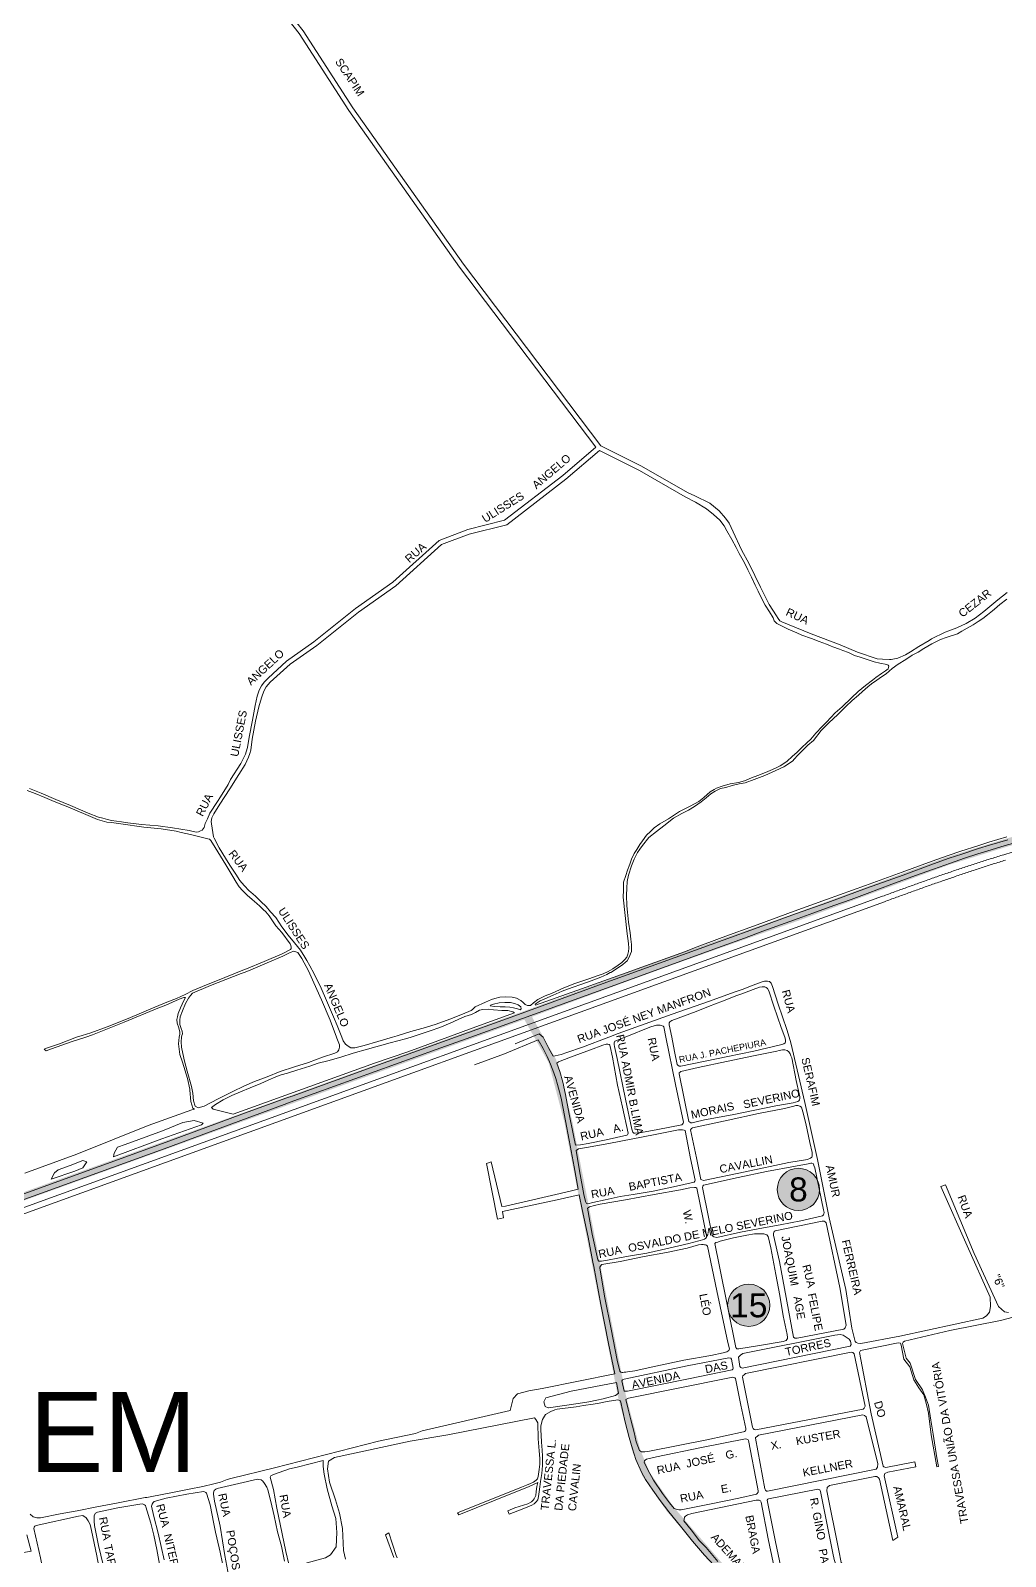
# Model space of a CAD drawing. Header units: millimetres. Extents: x 617885 to 663705, y 7172943 to 7234736.
# Drawn here: x 645355 to 646573, y 7185151 to 7187057 of the extents above; entities that cross this region are included whole.
import ezdxf
from ezdxf.enums import TextEntityAlignment as Align

# ---------------------------------------------------------------- set-up
doc = ezdxf.new("R2010")
doc.units = ezdxf.units.MM
for name, color, linetype in [('BAIRROS', 12, 'Continuous'), ('CMEI', 51, 'Continuous'), ('Escolas Municipais', 21, 'Continuous')]:
    doc.layers.add(name, color=color, linetype=linetype)
doc.layers.add('TOP_VIAS 10.000', color=7, linetype='Continuous', lineweight=9)
doc.layers.add('VIAS', color=7, linetype='Continuous', lineweight=5)
doc.styles.add('LDUP', font='LDUP.SHX')
doc.styles.get("Standard").update_dxf_attribs({"font": 'arial.ttf'})

msp = doc.modelspace()

# ---------------------------------------------------------------- hatches: boundary and pattern name
at = {"layer": 'CMEI', "true_color": 0xffff99}
h = msp.add_hatch(color=51, dxfattribs=at)
edge = h.paths.add_edge_path()
edge.add_arc((646314.3, 7185609.7), 26.4, 0, 360)
at = {"layer": 'Escolas Municipais'}
h = msp.add_hatch(color=21, dxfattribs=at)
edge = h.paths.add_edge_path()
edge.add_arc((646252.3, 7185465), 26.4, 0, 360)

# ---------------------------------------------------------------- linework, layer by layer
at = {"layer": 'BAIRROS', "lineweight": 40, "ltscale": 0.3, "const_width": 10}
for points in [[(646615.4, 7186054.5), (646573.1, 7186042.5), (646501, 7186020), (646439.8, 7185997.3), (646313, 7185950.3), (646248.7, 7185927.8), (646165.3, 7185898.5), (646089, 7185870.7), (645974.1, 7185828), (645350.7, 7185602.5), (645276.1, 7185575.5), (645276.1, 7185575.5), (644874.2, 7185429.8), (644762.8, 7185389.2), (644680.3, 7185354.4), (644615.8, 7185320), (644548.9, 7185277.8), (644490.4, 7185235.3), (644295.8, 7185090.3)], [(646227, 7185126), (646154.7, 7185209.7), (646124, 7185254), (646112, 7185283), (646094, 7185351), (646034.1, 7185656.6), (646027, 7185694), (646007, 7185770), (645974.2, 7185828.1), (645974.2, 7185828.1), (646089, 7185870.7), (646165.3, 7185898.5), (646248.7, 7185927.8), (646313, 7185950.3), (646439.8, 7185997.3), (646501, 7186020), (646573.1, 7186042.5), (646615.4, 7186054.5)], [(644295.8, 7185090.3), (644490.4, 7185235.3), (644548.9, 7185277.8), (644615.8, 7185320), (644680.3, 7185354.4), (644762.8, 7185389.2), (644874.2, 7185429.8), (645276.2, 7185575.5), (645350.7, 7185602.5), (645974.2, 7185828.1), (646007, 7185770), (646027, 7185694), (646034.1, 7185656.6), (646094, 7185351), (646112, 7185283), (646124, 7185254), (646154.7, 7185209.7), (646227, 7185126)]]:
    msp.add_lwpolyline(points, dxfattribs=at)
at = {"layer": 'CMEI', "color": 7, "lineweight": 5}
msp.add_circle((646314.3, 7185609.7), 26.4, dxfattribs=at)
at = {"layer": 'Escolas Municipais', "color": 7, "lineweight": 5}
msp.add_circle((646252.3, 7185465), 26.4, dxfattribs=at)
at = {"layer": 'VIAS', "color": 253}
for p, q in [((644829.6, 7185399.6), (646419.4, 7185976)), ((644832, 7185392.9), (646421.8, 7185969.2))]:
    msp.add_line(p, q, dxfattribs=at)
for points in [[(646175.7, 7186480.3), (646118.5, 7186513.3), (646067.4, 7186538.7), (645896, 7186765.5), (645757.7, 7186960.9), (645695.7, 7187057.2), (645624.5, 7187147.6), (645589.4, 7187163), (645507.5, 7187186.7), (645479, 7187184.5), (645453.4, 7187180.2), (645419.8, 7187180.2), (645399.1, 7187184.4), (645382.5, 7187192.6), (645359.6, 7187209.3), (645349, 7187224), (645340.4, 7187232.7), (645325.3, 7187249.9), (645312.2, 7187260.8)], [(645708.9, 7186293.9), (645761.2, 7186335.5), (645807.5, 7186368.5), (645865.4, 7186420.5), (645901.3, 7186434), (645947.3, 7186445.7), (646019.9, 7186501.6), (646061.3, 7186536.8), (645891.1, 7186761.9), (645752.8, 7186957.6), (645690.8, 7187053.7), (645620.7, 7187142.7)], [(646172.7, 7186475.1), (646115.7, 7186508), (646065.8, 7186532.7), (646023.7, 7186496.9), (645949.9, 7186440.1), (645903.1, 7186428.3), (645868.6, 7186415.3), (645811.3, 7186363.8), (645764.8, 7186330.7), (645712.6, 7186289.2)], [(646172.7, 7186475.1), (646185.7, 7186468.1), (646199.6, 7186460.1), (646208.4, 7186453), (646216, 7186445.7), (646221.7, 7186438.8), (646224.7, 7186432.4), (646231.3, 7186421.8), (646236.6, 7186411.8), (646240.3, 7186404.3), (646246.9, 7186392.4), (646251.3, 7186383.7), (646255.8, 7186374.7), (646260.4, 7186364.7), (646263.9, 7186357.2), (646267.1, 7186350.9), (646273, 7186339.8), (646278.2, 7186331.1), (646282.7, 7186323.8), (646284, 7186320.1), (646287.4, 7186316.9), (646294.8, 7186312.8), (646301.4, 7186309.8), (646306.7, 7186307.5), (646312.3, 7186305), (646318.7, 7186302.2), (646330.5, 7186298), (646340.2, 7186294.4), (646349.5, 7186290.8), (646355.1, 7186288.5), (646357.5, 7186287.5), (646365.5, 7186284.6), (646369.9, 7186282.9), (646377, 7186280.3), (646384.5, 7186276.8), (646391.6, 7186274.6), (646400.1, 7186271.7), (646409.1, 7186268.7), (646416.1, 7186267.3), (646424.7, 7186265.6), (646426.5, 7186264.5), (646427.1, 7186263.2), (646426.5, 7186260.1), (646423.3, 7186257.5), (646418.3, 7186254.3), (646411, 7186249.4), (646406.9, 7186246.1), (646398.2, 7186239.3), (646389.1, 7186231.6), (646380.7, 7186223.8), (646368.9, 7186212.5), (646360.4, 7186205.1), (646349.3, 7186193.6), (646344.2, 7186188.1), (646336.1, 7186179.8), (646329.8, 7186172.2), (646324.8, 7186167.7), (646318.5, 7186161.9), (646312.7, 7186156.1), (646306.5, 7186150.4), (646300.2, 7186144.8), (646296.3, 7186141.9), (646291.5, 7186139), (646285.5, 7186136.1), (646279.1, 7186133), (646273.2, 7186130.6), (646263.8, 7186126.7), (646255.9, 7186123.7), (646246.8, 7186120.3), (646239.4, 7186117.9), (646229.2, 7186116.2), (646218.9, 7186113.6), (646212.2, 7186110.9), (646208.9, 7186109.3), (646203.9, 7186106.3), (646196.2, 7186099.5), (646189.8, 7186094.5), (646179.3, 7186088.7), (646165.9, 7186082), (646151.9, 7186072.6), (646141.4, 7186066.3), (646134.1, 7186061.4), (646129.6, 7186056.9), (646124.4, 7186052.1), (646119.7, 7186045.2), (646116.1, 7186040.6), (646112.4, 7186034.2), (646109.1, 7186029.5), (646105.9, 7186022.2), (646103.6, 7186016), (646100.7, 7186008.4), (646098.8, 7186001.9), (646095.9, 7185993.5), (646095.7, 7185983.7), (646095.4, 7185974.9), (646100.6, 7185928.9), (646101.2, 7185923.3), (646102, 7185917), (646102.4, 7185911.2), (646102.2, 7185906.8), (646101.1, 7185903.5), (646099.8, 7185899.9), (646097.5, 7185896.9), (646093.9, 7185893.4), (646089, 7185889.7), (646082.5, 7185885.2), (646076.5, 7185882.1), (646070.3, 7185879.1), (646062.9, 7185876.4), (646052.4, 7185872.6), (646035.2, 7185867), (646021.2, 7185861.6), (646005.8, 7185854.6), (645998.1, 7185851.7), (645992.8, 7185849.2), (645988.6, 7185846.8), (645983.5, 7185842.9), (645979.5, 7185839.5), (645976, 7185839.4), (645972.9, 7185840.6), (645970.5, 7185843.1), (645967.4, 7185845.8), (645962.3, 7185848.7), (645956.8, 7185849.8), (645949, 7185850.2), (645941.3, 7185849.8), (645934.9, 7185848.2), (645931.1, 7185846.9), (645923.6, 7185843.8), (645910.7, 7185837.9), (645907.1, 7185834.6), (645905.5, 7185833.4), (645894.5, 7185828.8), (645878.8, 7185822.6), (645861.9, 7185816.2), (645848.5, 7185812), (645830.2, 7185807.2), (645812.9, 7185801.7), (645807.4, 7185800), (645789, 7185794.4), (645771.7, 7185789.4), (645760, 7185786.5), (645755.1, 7185786.4), (645751.9, 7185788.5), (645748.4, 7185791), (645745.8, 7185795.4), (645743.9, 7185800), (645738, 7185814.7), (645733.5, 7185825.3), (645724.6, 7185845.8), (645718, 7185861.1), (645709.4, 7185879.1), (645703.9, 7185888.9), (645700.2, 7185895.9), (645697.9, 7185899.8), (645692.4, 7185908.6), (645684.8, 7185917.7), (645677, 7185927.5), (645668.8, 7185937.9), (645661.3, 7185949.3), (645654.9, 7185956.7), (645649.3, 7185963.3), (645642.7, 7185969.4), (645636, 7185976), (645630.3, 7185981), (645628.2, 7185982.9), (645621.9, 7185989.2), (645616.4, 7185995.7), (645611.6, 7186003.5), (645604.2, 7186014.7), (645598.8, 7186023.5), (645590.9, 7186036.5), (645584.3, 7186048.6), (645583.7, 7186050.2), (645581.1, 7186066.6), (645580.7, 7186069.3), (645581.5, 7186073.8), (645584.1, 7186079), (645591.7, 7186091.1), (645603.9, 7186110), (645615.4, 7186127.9), (645623.1, 7186140.6), (645627.3, 7186149.7), (645628.9, 7186154.3), (645630.2, 7186158.4), (645632.1, 7186172.4), (645636.1, 7186194.8), (645640.3, 7186212.5), (645643.4, 7186223.9), (645644.8, 7186227.5), (645647.1, 7186233), (645649.5, 7186237.6), (645654.4, 7186243.4), (645679.6, 7186265.9), (645712.6, 7186289.2)], [(646175.7, 7186480.3), (646184.8, 7186476.1), (646203.7, 7186467.1), (646215.4, 7186457.5), (646223.2, 7186448.4), (646228, 7186442), (646232.7, 7186431.4), (646243.3, 7186408.9), (646252.8, 7186391.4), (646267.1, 7186362.2), (646277.6, 7186340.4), (646287, 7186326.2), (646289.2, 7186322.8), (646291.1, 7186320.2), (646293.5, 7186318.9), (646330.4, 7186303.8), (646366.6, 7186290), (646388.1, 7186280.9), (646412.9, 7186272.6), (646419.3, 7186272.3), (646428.3, 7186271.8), (646430.4, 7186271.8), (646438.4, 7186273.4), (646447.9, 7186277.5), (646454.2, 7186281.1), (646464.8, 7186287.9), (646477.5, 7186295.6), (646480.5, 7186297.4), (646497.5, 7186305.7), (646502.4, 7186307.6), (646512.1, 7186311.3), (646523.9, 7186316.6), (646535, 7186323.2), (646545.8, 7186331.6), (646563.3, 7186346.1), (646575, 7186355.3)], [(646373.7, 7186212.9), (646381.5, 7186220.3), (646389.4, 7186227.3), (646394.4, 7186231.9), (646401.1, 7186237.4), (646405.7, 7186241.4), (646412.2, 7186246), (646418.3, 7186250), (646423.8, 7186254), (646431.3, 7186260.3), (646439.1, 7186265.8), (646448.4, 7186271.7), (646456.6, 7186277.2), (646463.8, 7186280.8), (646470.8, 7186285.4), (646480.9, 7186291.4), (646491.9, 7186296.7), (646498.7, 7186299.2), (646513.2, 7186303.9), (646518.6, 7186307.1), (646525, 7186310.8), (646532.5, 7186315), (646538.8, 7186319.4), (646544.6, 7186323), (646550.7, 7186327.5), (646556.6, 7186332.6), (646559.1, 7186334.8), (646565.8, 7186340.6), (646574.5, 7186346.9)], [(646574.7, 7186050), (646552.2, 7186043.4), (646538.4, 7186039), (646517.3, 7186032.1), (646501.3, 7186026.8), (646481.6, 7186019.8), (646444, 7186006), (646398.1, 7185989.5), (646349.6, 7185971.8), (646309.2, 7185957.3), (646262.7, 7185940.3), (646219.2, 7185924.6), (646184.5, 7185911.4), (646173.2, 7185907.1), (646112.9, 7185885.3), (646104.9, 7185882.4), (646037.7, 7185858.2), (645985.8, 7185839.8), (645985.5, 7185841.2), (645991.7, 7185845.5), (645997.6, 7185847.8), (646007.9, 7185852.5), (646019.4, 7185857.3), (646031.6, 7185862.1), (646043.7, 7185866.2), (646055.3, 7185870.3), (646067.3, 7185874.8), (646074.8, 7185878.4), (646079.1, 7185880.7), (646080, 7185880.9), (646092.1, 7185888.7), (646094.8, 7185890.7), (646097.7, 7185893), (646100.3, 7185895.2), (646102.6, 7185899), (646105.9, 7185907.1), (646105.8, 7185910.1), (646105.7, 7185915.7), (646104.8, 7185922.2), (646104, 7185930.3), (646102, 7185943.8), (646100.8, 7185956.1), (646099.9, 7185964), (646099.6, 7185977.4), (646099.8, 7185986.1), (646100.2, 7185994.5), (646102, 7186002.1), (646105.7, 7186013.8), (646109.1, 7186022.5), (646113.4, 7186030.7), (646116.3, 7186034.7), (646119.6, 7186039.2), (646127.5, 7186049.2), (646136.9, 7186057), (646146.4, 7186064.1), (646158.4, 7186073.4), (646168.8, 7186079.3), (646177.2, 7186083.6), (646184.5, 7186088.2), (646192.7, 7186093.9), (646199.2, 7186099), (646204.9, 7186104.1), (646210.5, 7186107.3), (646216.8, 7186110.4), (646223.5, 7186112), (646231.7, 7186114.2), (646240.3, 7186116.3), (646247.9, 7186117.5), (646259.2, 7186121.8), (646272.4, 7186126.7), (646286.2, 7186132.9), (646296, 7186137.8), (646297.4, 7186138.3), (646306.8, 7186144.6), (646309.4, 7186147.8), (646313.3, 7186151.9), (646318.5, 7186157.4), (646326.2, 7186164.7), (646333.1, 7186170.7), (646342.9, 7186183.1), (646352.7, 7186193), (646363.2, 7186202.6), (646373.7, 7186212.9)], [(645360.9, 7186104.4), (645350.8, 7186108.1)], [(645373.1, 7186099.4), (645360.9, 7186104.4)], [(645396.1, 7186089.9), (645384.5, 7186094.3), (645373.1, 7186099.4)], [(645404.4, 7186086.6), (645403.6, 7186086.8), (645396.1, 7186089.9)], [(645427.2, 7186076.7), (645410.4, 7186084), (645404.4, 7186086.6)], [(645438.7, 7186071.9), (645427.2, 7186076.7)], [(645450.2, 7186068.4), (645438.7, 7186071.9)], [(645456.4, 7186068.1), (645450.2, 7186068.4)], [(645467.8, 7186066.6), (645456.4, 7186068.1)], [(645496.7, 7186062.3), (645467.8, 7186066.6)], [(645536.9, 7186057.3), (645518.1, 7186060), (645496.7, 7186062.3)], [(645578.5, 7186047.3), (645576.6, 7186047.9), (645565, 7186050.5), (645554.7, 7186053.1), (645543.3, 7186055.5), (645536.9, 7186057.3)], [(645580.2, 7186045.6), (645578.5, 7186047.3)], [(645585.8, 7186037), (645580.2, 7186045.6)], [(645599.1, 7186015.3), (645585.8, 7186037)], [(645607.9, 7186000.5), (645599.1, 7186015.3)], [(645615.8, 7185987.8), (645612.1, 7185993.4), (645607.9, 7186000.5)], [(645625.6, 7185977.3), (645619.8, 7185983.1), (645615.8, 7185987.8)], [(645631.9, 7185972), (645625.6, 7185977.3)], [(645637.6, 7185967.1), (645631.9, 7185972)], [(645641.7, 7185963.4), (645637.6, 7185967.1)], [(645649.2, 7185956.3), (645645.7, 7185959.5), (645641.7, 7185963.4)], [(645668.8, 7185930.8), (645661.7, 7185939.2), (645653.1, 7185951.7), (645649.2, 7185956.3)], [(645680.4, 7185914.4), (645679.6, 7185916.6), (645668.8, 7185930.8)], [(645680.5, 7185912.5), (645680.4, 7185914.4)], [(645624.9, 7185885.4), (645647, 7185894.5)], [(645647, 7185894.5), (645669.4, 7185904.2)], [(645669.4, 7185904.2), (645680, 7185909.6)], [(645680, 7185909.6), (645680.5, 7185910.7), (645680.5, 7185912.5)], [(645557.8, 7185858.1), (645574.8, 7185865.3), (645588.8, 7185870.7), (645618.4, 7185882.7)], [(645618.4, 7185882.7), (645624.9, 7185885.4)], [(646080, 7185880.9), (646092.1, 7185888.7)], [(645548.2, 7185853.4), (645557.8, 7185858.1)], [(645476.9, 7185823.3), (645510.3, 7185837.3)], [(645510.3, 7185837.3), (645525.4, 7185843.5)], [(645524.1, 7185840), (645514.3, 7185836.1)], [(645540.7, 7185847.4), (645524.1, 7185840)], [(645525.4, 7185843.5), (645537.4, 7185848.3)], [(645537.4, 7185848.3), (645548.2, 7185853.4)], [(645542.3, 7185836.6), (645546.5, 7185845.9), (645548.8, 7185849.3), (645546.5, 7185849.3), (645540.7, 7185847.4)], [(645472.1, 7185818.5), (645432.4, 7185802.7), (645424.3, 7185800.1)], [(645451, 7185812.7), (645476.9, 7185823.3)], [(645514.3, 7185836.1), (645472.1, 7185818.5)], [(645538.4, 7185817.6), (645538, 7185822.2), (645538.6, 7185825.4)], [(645538.6, 7185825.4), (645539.5, 7185829.7)], [(645539.5, 7185829.7), (645542.3, 7185836.6)], [(645424.3, 7185800.1), (645406.9, 7185794.7), (645381.2, 7185785.2), (645374.4, 7185782.8)], [(645391.2, 7185791.8), (645412.5, 7185800), (645419.7, 7185802.2)], [(645419.7, 7185802.2), (645430.2, 7185805.4)], [(645430.2, 7185805.4), (645451, 7185812.7)], [(645541.5, 7185803.5), (645541.5, 7185806), (645540.3, 7185811.7), (645538.4, 7185817.6)], [(645541.7, 7185778.2), (645540.1, 7185791.5), (645540.7, 7185800), (645541.5, 7185803.5)], [(645372.3, 7185785.1), (645375.2, 7185786.3)], [(645374.4, 7185782.8), (645372.3, 7185785.1)], [(645375.2, 7185786.3), (645391.2, 7185791.8)], [(645554, 7185735), (645551, 7185748.5), (645544.7, 7185768.6), (645541.7, 7185778.2)], [(645555.2, 7185719.6), (645554.1, 7185733.8), (645554, 7185735)], [(645555.2, 7185719.6), (645554.1, 7185733.8)], [(645502.2, 7185689.4), (645556.6, 7185709)], [(645559.9, 7185710.1), (645558, 7185711.2), (645555.2, 7185719.6)], [(645556.6, 7185709), (645559.9, 7185710.1)], [(645413.1, 7185653.9), (645502.2, 7185689.4)], [(645458.6, 7185650.6), (645519.2, 7185672.8), (645568.7, 7185690.6), (645570.7, 7185692.3), (645559.4, 7185695.8), (645545.4, 7185693.5)], [(645545.4, 7185693.5), (645520.1, 7185683.1), (645473.4, 7185666), (645463.9, 7185662.4), (645459.7, 7185655.2), (645458.6, 7185650.6)], [(645347.8, 7185630.2), (645413.1, 7185653.9)], [(645380.7, 7185622.4), (645410.5, 7185632.7), (645420.4, 7185636.8), (645425.2, 7185644.3), (645420.4, 7185645.7), (645404.6, 7185639.6), (645389.5, 7185634.1), (645384.8, 7185630.6), (645380.7, 7185622.4)], [(646469.3, 7185359.2), (646460.8, 7185372.3), (646453.8, 7185392.7), (646448.9, 7185398.8), (646444.5, 7185417.3), (646445.3, 7185419.1), (646446.9, 7185420), (646503.3, 7185433.4), (646566.8, 7185446.1), (646600, 7185454.9)], [(646426.2, 7185256.7), (646460.9, 7185263.2), (646459.8, 7185269.5), (646423.7, 7185262.5), (646421.2, 7185263), (646420.1, 7185264.2), (646405.1, 7185329.4), (646390.7, 7185405.9), (646392, 7185408.7), (646438.9, 7185418.2), (646442, 7185417.5), (646442.5, 7185415.2), (646446.1, 7185397.6), (646453.4, 7185388.3), (646458.7, 7185371.8), (646464.6, 7185361.7), (646470.8, 7185353.2), (646473.9, 7185342.6), (646476.7, 7185330.3), (646480.3, 7185303.2), (646487.3, 7185263.2), (646489.2, 7185263.6), (646487.4, 7185274.4), (646482.8, 7185303.8), (646479.8, 7185321.4), (646476.7, 7185340.2), (646473.1, 7185350.2), (646469.3, 7185359.2)], [(645748.5, 7185147.8), (645745.9, 7185158.7), (645744.6, 7185186.3), (645741.1, 7185205.3), (645736.2, 7185221.9), (645728.5, 7185244.1), (645726.1, 7185260.5), (645727.5, 7185270.3), (645734.8, 7185274.9), (645829.4, 7185295.4), (645876.5, 7185303.1), (645984.6, 7185324.4), (645986.3, 7185322.3), (645989, 7185318.2), (645989.4, 7185298.1), (645990.5, 7185283.3), (645991.2, 7185273.5), (645991.1, 7185266.5), (645990.5, 7185259.9), (645989.4, 7185250.9), (645988.3, 7185248.1), (645986.8, 7185246.6), (645983.3, 7185244), (645979.5, 7185242.3), (645974.6, 7185240.1), (645968.6, 7185237.7), (645888.4, 7185205.9), (645890.1, 7185203.2), (645957.2, 7185230.3), (645977.1, 7185238.3), (645988.6, 7185243.5), (645987.5, 7185238.5), (645986.6, 7185232.2), (645986.5, 7185227.2), (645985.5, 7185225.7), (645984.4, 7185223.3), (645983, 7185221.7), (645980.7, 7185219.5), (645976.3, 7185217.1), (645960.1, 7185211.8), (645951.3, 7185208.1), (645952.9, 7185204.2), (645971.3, 7185211.1), (645981.4, 7185215.4), (645984.1, 7185217), (645986.8, 7185219.3), (645988.6, 7185222.1), (645989.5, 7185226.3), (645990.3, 7185232.1), (645991.3, 7185238.1), (645992.3, 7185244.8), (645993.9, 7185255), (645994.5, 7185265), (645994.8, 7185276.5), (645994.2, 7185284.2), (645993.4, 7185294.1), (645992.9, 7185302.9), (645992.6, 7185309), (645992.7, 7185314), (645993.3, 7185317.9), (645994.7, 7185322.1), (645998.4, 7185328.6), (646004.9, 7185332.1), (646009.9, 7185334.4), (646012.8, 7185335.1), (646036.8, 7185338.3), (646045.9, 7185339.6), (646057.9, 7185341.3), (646065.6, 7185342.8), (646075.6, 7185344.8), (646088.9, 7185347), (646092, 7185345.7), (646097.9, 7185318.8), (646102.9, 7185299.7), (646106.9, 7185285.5), (646111.2, 7185272.5), (646118.4, 7185256.6), (646123.5, 7185247.3), (646132.4, 7185234.2), (646141.7, 7185221.2), (646152.5, 7185207), (646167, 7185189), (646181.9, 7185170.4), (646197, 7185153), (646208.6, 7185140.3)], [(645602.9, 7185125.9), (645597.8, 7185152.4), (645591.9, 7185189.2), (645585, 7185220.1), (645583.5, 7185228.9), (645583.5, 7185230.8), (645584.4, 7185233.6), (645586.5, 7185235.3), (645588.3, 7185236.2), (645615.2, 7185242.4), (645638.7, 7185247.8), (645640.4, 7185247.5), (645643, 7185247), (645645.2, 7185245.1), (645647.2, 7185242.4), (645650.2, 7185237.7), (645651.5, 7185234.3), (645655.4, 7185219.9), (645659.4, 7185202), (645663.6, 7185182), (645668.6, 7185164.2), (645672.2, 7185145.2)], [(646357.2, 7185155.3), (646359.2, 7185147.5), (646361.2, 7185141), (646365.2, 7185136.2), (646388.2, 7185119.5), (646390.1, 7185124.5), (646367.6, 7185143.7), (646364.8, 7185158.8), (646349.8, 7185233.3), (646350.2, 7185237.5), (646353.2, 7185239.7), (646409.9, 7185251), (646412.3, 7185251), (646414.4, 7185249.6), (646415.5, 7185247.7), (646432.4, 7185171.3), (646438.5, 7185175.4), (646421.5, 7185251.9), (646422.1, 7185254.7), (646426.2, 7185256.7)], [(645522, 7185146.9), (645514.5, 7185180.4), (645509.3, 7185201.1), (645506.2, 7185213.9), (645506.9, 7185216.6), (645508.1, 7185218.8), (645509.6, 7185220), (645524.6, 7185224.1), (645550.5, 7185229), (645571, 7185232.5), (645572.4, 7185232.1), (645573.9, 7185231.3), (645574.9, 7185230.2), (645579.3, 7185215.6), (645583.9, 7185191.9), (645586, 7185181.4), (645587.8, 7185174.6), (645592.1, 7185156.5), (645595, 7185142.5)], [(646300.4, 7185100.3), (646285.7, 7185169.5), (646275.5, 7185221.7), (646276.2, 7185222.7), (646277.1, 7185223.2), (646338.5, 7185235.2), (646341.2, 7185234.3), (646342.1, 7185232.4), (646357.2, 7185155.3)], [(645516.9, 7185137.2), (645512.7, 7185159.8), (645509.3, 7185177.9), (645505.4, 7185192.8), (645499.3, 7185213), (645498.5, 7185214.8), (645497.6, 7185215.8), (645495.9, 7185216.5), (645494.6, 7185216.8), (645491.5, 7185216.5), (645464, 7185212), (645438.6, 7185206.5), (645436.2, 7185205.5), (645434.6, 7185202.5), (645434.5, 7185198.4), (645434.6, 7185195.4), (645435.1, 7185189.9), (645439.9, 7185164.9), (645445.6, 7185140.6)], [(646213.6, 7185144.8), (646199, 7185162.2), (646190.9, 7185170.8), (646180.2, 7185184.5), (646171.2, 7185195.6), (646171.5, 7185197.3), (646171.9, 7185200.2), (646173.4, 7185201.7), (646175.7, 7185203.4), (646181.1, 7185204.9), (646227.2, 7185214.4), (646261.5, 7185221.4), (646263.6, 7185221.6), (646265.4, 7185221.6), (646266.9, 7185220.9), (646267.9, 7185219.2), (646276.5, 7185173.4), (646290.6, 7185106)], [(645812.9, 7185149.4), (645811.8, 7185152.5), (645802.8, 7185180.7), (645798.5, 7185178.1), (645809, 7185149.8)]]:
    msp.add_lwpolyline(points, dxfattribs=at)
at = {"layer": 'VIAS', "color": 253, "flags": 128}
for points in [[(645353.7, 7186110.4), (645368.5, 7186104.8), (645386.6, 7186096.9), (645405.2, 7186089.4), (645427, 7186079.8), (645439.9, 7186074.8), (645445.4, 7186073.4), (645451.1, 7186071.7), (645456.4, 7186070.6), (645468.6, 7186068.9), (645476.7, 7186067.8), (645493.7, 7186065.5), (645514.5, 7186063.8), (645532.6, 7186061.3), (645553.2, 7186057.9), (645562, 7186056.1), (645564.8, 7186056.4), (645567.5, 7186057.5), (645569.4, 7186058.6), (645571.8, 7186062), (645573.3, 7186066.8), (645576, 7186072.8), (645579.1, 7186079.8), (645588.6, 7186094.3), (645592.3, 7186100.3), (645602, 7186115.7), (645604.7, 7186121.8), (645617.6, 7186141.7), (645619.2, 7186144.3), (645620.8, 7186147.8), (645623.6, 7186153.4), (645624.5, 7186156.2), (645626.3, 7186161.6), (645628.2, 7186174.7), (645632.4, 7186195.8), (645635.5, 7186214.2), (645638.2, 7186226.1), (645640.8, 7186233.4), (645643.6, 7186238.8), (645647.1, 7186243.4), (645651.9, 7186248.4), (645674.9, 7186269.6), (645708.9, 7186293.9)], [(646575.8, 7186046.5), (646553.2, 7186039.9), (646539.5, 7186035.5), (646518.4, 7186028.6), (646502.5, 7186023.4), (646482.9, 7186016.3), (646445.3, 7186002.5), (646399.3, 7185986), (646350.9, 7185968.3), (646310.5, 7185953.8), (646263.9, 7185936.9), (646220.5, 7185921.1), (646070.6, 7185866.8), (645955.3, 7185825.1), (645885.8, 7185800), (645785.3, 7185763.8), (645681.7, 7185726.3), (645680.3, 7185725.8), (645679.2, 7185725.4), (645677.8, 7185724.9), (645676.7, 7185724.5), (645675.2, 7185724), (645627, 7185706.5), (645524.3, 7185668.6), (645268.3, 7185576.1)], [(646589.4, 7186044.1), (646572.7, 7186039.4), (646555.1, 7186034.1), (646538.3, 7186029), (646521.8, 7186023.4), (646504.3, 7186017.3), (646483, 7186009.7), (646460.6, 7186001.7), (646431, 7185990.9), (646400.2, 7185979.5), (646380.3, 7185972.1), (646358.5, 7185964.3), (646332.2, 7185954.9), (646314.1, 7185948.2), (646287.2, 7185938.7), (646269.7, 7185932.4), (646246.8, 7185923.7), (646219, 7185913.6), (646079.2, 7185863), (645905, 7185800), (645861.9, 7185784.5), (645683.8, 7185720.2), (645677.4, 7185717.9), (645671.8, 7185715.8), (645522.1, 7185660.6), (645273.9, 7185571)], [(645564.4, 7185711.5), (645572.1, 7185713.9), (645589.5, 7185722.8), (645606.9, 7185731.6), (645622.2, 7185739.3), (645635, 7185744.4), (645650.5, 7185750.4), (645666.9, 7185757), (645685, 7185762.9), (645702.4, 7185768.4), (645719.8, 7185774.8), (645735.2, 7185780), (645738.4, 7185781.5), (645740.1, 7185784.2), (645741, 7185787.3), (645741.2, 7185790.3), (645737.7, 7185798.8), (645737.2, 7185800), (645729.3, 7185821.2), (645718.5, 7185846.5), (645709.1, 7185867.8), (645702.5, 7185883), (645694, 7185898.4), (645689.1, 7185905.5), (645684, 7185907.2), (645679.3, 7185905.5), (645670.4, 7185901.3), (645650.7, 7185892.6), (645630.3, 7185884.1), (645623.2, 7185881.2), (645618.4, 7185879.3), (645580, 7185864.6), (645557.3, 7185854.8), (645555, 7185852.1), (645552.2, 7185848.5), (645548.7, 7185841.8), (645545, 7185832.8), (645542.1, 7185825.2), (645541.4, 7185821.1), (645541.7, 7185815.8), (645543.1, 7185810.8), (645544.4, 7185807.5), (645544.8, 7185804), (645544.1, 7185801.9), (645543.5, 7185800), (645543.4, 7185794.1), (645543.6, 7185787.4), (645545.3, 7185779.4), (645547.6, 7185770.1), (645550.9, 7185757.5), (645556.3, 7185738.3), (645557.9, 7185729.8), (645558.7, 7185720.3), (645560.9, 7185713.6), (645564.4, 7185711.5)], [(645995.5, 7185800), (646002.6, 7185785.6), (646007.8, 7185776.3), (646010.5, 7185776.8), (646018, 7185778.2), (646025.2, 7185780.6), (646044.4, 7185787.6), (646077.5, 7185800), (646089.2, 7185804.4), (646156.8, 7185828.7), (646203.4, 7185844.9), (646234.1, 7185856.1), (646244.2, 7185859.4), (646258, 7185864.7), (646267.6, 7185868.5), (646271.8, 7185869.7), (646275.6, 7185869.7), (646278.2, 7185869.4), (646280.3, 7185867.4), (646282, 7185863.3), (646289.1, 7185841.3), (646299.7, 7185809.4), (646302.7, 7185800), (646304.9, 7185792.8), (646322.2, 7185718.3), (646338.1, 7185647.3), (646352.7, 7185574.2), (646373.4, 7185484.5), (646381.2, 7185436.3), (646385.2, 7185419.9), (646386.3, 7185418.3), (646388.6, 7185417.8), (646392.1, 7185417.4), (646441.1, 7185426.4), (646544.6, 7185449), (646549.4, 7185451.9), (646552.9, 7185456.6), (646554.3, 7185463.5), (646553.7, 7185475.3), (646525.2, 7185539.2), (646492.3, 7185613.4), (646498.1, 7185615.4), (646533.9, 7185529.6), (646564.1, 7185463.5), (646571.8, 7185456.9), (646576.7, 7185455.9)], [(645960.5, 7185791.8), (645990.3, 7185804), (645995.5, 7185800)], [(645354.8, 7185203.9), (645358.4, 7185200.6), (645362.8, 7185199.3), (645367.7, 7185199.6), (645391.9, 7185204.4), (645413.2, 7185208.2), (645438, 7185213.4), (645464.4, 7185218.3), (645498.2, 7185224.7), (645500.4, 7185225), (645504.6, 7185225.9), (645532.4, 7185231), (645553.1, 7185235.3), (645570.2, 7185238.6), (645584.2, 7185241.9), (645592.3, 7185244.2), (645600.6, 7185247.5), (645605.3, 7185248.6), (645660, 7185261.8), (645789.8, 7185295.1), (645835.8, 7185304.8), (645844.1, 7185308.1), (645954.1, 7185333.7), (645958, 7185348.4), (645963.4, 7185354.4), (645977.5, 7185358.2), (645994.3, 7185361.2), (646084.9, 7185379.4), (646077.2, 7185417.2), (646067.5, 7185466.1), (646058.8, 7185513.3), (646057.6, 7185518.9), (646051.6, 7185550), (646044.2, 7185584.8), (646040.6, 7185602.8), (646013, 7185596.7), (645944.7, 7185582), (645945.8, 7185574.2), (645938.4, 7185572.5), (645924.5, 7185642.3), (645930.4, 7185644.1), (645943.9, 7185588.6), (645948.3, 7185589), (646029, 7185607.7), (646039.1, 7185610.1), (646034, 7185637.8), (646027.9, 7185671.1), (646023.5, 7185695.5), (646020.3, 7185711), (646017.8, 7185723.8), (646016, 7185731.7), (646013.5, 7185740.6), (646011.1, 7185748.5), (646008.6, 7185755.4), (646004.5, 7185766.2), (646000.6, 7185775.8), (645995.6, 7185785.7), (645989.3, 7185796.8), (645947.2, 7185779.1), (645909.5, 7185765.2)], [(645109.8, 7185114.4), (645355.7, 7185158), (645350.5, 7185178.4)]]:
    msp.add_lwpolyline(points, dxfattribs=at)
at = {"layer": 'VIAS', "color": 253}
for points in [[(646419.4, 7185976, -0.000091), (646434.4, 7185981.5, -0.00041), (646449.5, 7185986.9, -0.000683), (646464.5, 7185992.3, -0.000956), (646479.6, 7185997.7, -0.001229), (646494.7, 7186003, -0.001502), (646509.9, 7186008.2, -0.001775), (646525.1, 7186013.3, -0.002048), (646540.3, 7186018.3, -0.002321), (646555.6, 7186023.1, -0.002639), (646570.9, 7186027.9, -0.002639)], [(646421.8, 7185969.2, -0.000091), (646436.9, 7185974.7, -0.00041), (646451.9, 7185980.1, -0.000683), (646467, 7185985.5, -0.000956), (646482, 7185990.9, -0.001229), (646497.1, 7185996.1, -0.001502), (646512.2, 7186001.3, -0.001775), (646527.4, 7186006.4, -0.002048), (646542.5, 7186011.4, -0.002321), (646557.7, 7186016.3, -0.002639), (646573, 7186021, -0.002639)]]:
    msp.add_lwpolyline(points, format="xyb", dxfattribs=at)
for points in [[(646159.7, 7185782), (646156, 7185800), (646152.9, 7185815.3), (646152.7, 7185817.8), (646153.7, 7185819.1), (646156.2, 7185820.6), (646186.7, 7185831.8), (646201.9, 7185838.4), (646219.4, 7185844.9), (646237.4, 7185851.8), (646243.7, 7185854.2), (646257.9, 7185859.6), (646265.7, 7185862.4), (646269.1, 7185862.9), (646272.5, 7185862.8), (646274, 7185862.1), (646275.8, 7185860.8), (646277.4, 7185857.8), (646283.8, 7185838.8), (646292.8, 7185811.9), (646297.4, 7185800), (646297.9, 7185798.7), (646298.4, 7185795.9), (646298.4, 7185794.2), (646297.9, 7185792.9), (646296.2, 7185791.8), (646291.9, 7185790.4), (646258.7, 7185782.5), (646226, 7185775.9), (646167.3, 7185763.9), (646165.4, 7185763.9), (646163.6, 7185764.9), (646163, 7185765.9)], [(645966.8, 7185834.2), (645968, 7185835.5), (645967.5, 7185837.7), (645964.3, 7185840.2), (645959.6, 7185841.9), (645954.8, 7185843.2), (645947.6, 7185843.3), (645940.6, 7185843), (645933.6, 7185841.2), (645929.6, 7185840.1), (645929.2, 7185839.1), (645934.7, 7185838.1), (645941.7, 7185838), (645948.2, 7185837.8), (645953.9, 7185837.3), (645958.5, 7185836.6), (645963.6, 7185835.3)], [(645583.3, 7185710.1), (645581.1, 7185712), (645586.2, 7185715.8), (645595.8, 7185721.6), (645606.5, 7185727.2), (645617.5, 7185731.8), (645629.5, 7185736.5), (645642.7, 7185742.2), (645651.8, 7185746.4), (645661.4, 7185750.2), (645668.2, 7185752.9), (645676.2, 7185754.9), (645687.6, 7185758.5), (645703.9, 7185763.7), (645714.4, 7185767.3), (645726.5, 7185770.3), (645742.7, 7185775), (645758.3, 7185779.8), (645775.9, 7185785.1), (645804.5, 7185792.9), (645823.6, 7185797.9), (645830.6, 7185800), (645854.2, 7185807.8), (645866.3, 7185812), (645879.4, 7185817.5), (645889.1, 7185822), (645897.8, 7185825.6), (645905.9, 7185828.4), (645910.8, 7185830.9), (645916, 7185833.5), (645920.2, 7185834.4), (645927.3, 7185834.8), (645933.4, 7185834.2), (645943.8, 7185833.4), (645951.5, 7185833.2), (645957.7, 7185831.6), (645959.8, 7185830.3), (645911.3, 7185812.7), (645876.5, 7185800), (645826.4, 7185781.7), (645784.6, 7185767.5), (645608.3, 7185703.6)], [(646132.7, 7185813.6), (646136.9, 7185815.1), (646141.5, 7185815.1), (646143.3, 7185814.6), (646145.3, 7185813.7), (646146.2, 7185812.9), (646148.8, 7185800), (646160.9, 7185740.6), (646170.6, 7185693.9), (646170.5, 7185692.6), (646169.6, 7185691.1), (646168.6, 7185690.3), (646138.7, 7185684.6), (646118.2, 7185680.9), (646110.4, 7185679.8), (646108.9, 7185680.1), (646107.6, 7185681.3), (646106.1, 7185685.2), (646098.4, 7185722.3), (646087.9, 7185773.4), (646084.5, 7185788.3), (646084.2, 7185790.6), (646084.3, 7185792.7), (646085, 7185794.8), (646097.9, 7185800), (646130.7, 7185813.1)], [(646078.6, 7185790.1), (646077.8, 7185790.9), (646076.4, 7185791.1), (646074.2, 7185791.1), (646070, 7185790), (646054.6, 7185784.1), (646029.7, 7185775.1), (646014.8, 7185769.2), (646012.6, 7185767.5), (646016.2, 7185757.2), (646019.9, 7185743.9), (646023.4, 7185728.3), (646027.9, 7185703.6), (646033.4, 7185677), (646035.7, 7185665.2), (646042.2, 7185665.6), (646051.5, 7185667.3), (646074.1, 7185671.7), (646099.8, 7185677.5), (646100.9, 7185677.9), (646101.4, 7185678.8), (646101.6, 7185679.8), (646094.7, 7185712.5), (646088.5, 7185740), (646082.2, 7185775.1), (646079.3, 7185788.1)], [(646166.5, 7185756.4), (646167.6, 7185757.2), (646189.3, 7185762.2), (646224.3, 7185769.6), (646258.4, 7185776.8), (646287.3, 7185782.4), (646290.4, 7185783.2), (646294.3, 7185783.9), (646297.4, 7185783.9), (646300.3, 7185783.2), (646302.2, 7185781.7), (646303.9, 7185779.2), (646304.8, 7185776.8), (646305.9, 7185774.1), (646311.4, 7185746), (646315.1, 7185729.3), (646316, 7185725.3), (646316.1, 7185723.2), (646315.8, 7185721.8), (646314.8, 7185720.6), (646313.4, 7185719.7), (646307.6, 7185718), (646286.2, 7185714), (646231.6, 7185702.8), (646197.2, 7185696.6), (646184.9, 7185693.7), (646181.6, 7185693.1), (646179.8, 7185693), (646178.5, 7185693.6), (646177.6, 7185694.5), (646165.3, 7185754.1), (646165.3, 7185755.3)], [(646193.5, 7185621.5), (646195.7, 7185620.9), (646247.8, 7185631.8), (646302.2, 7185643.3), (646325.7, 7185647.3), (646329.3, 7185648.9), (646330.9, 7185649.9), (646331.6, 7185651), (646331.7, 7185652.9), (646331.4, 7185655.9), (646328.4, 7185668.2), (646323.7, 7185692), (646320, 7185706.8), (646318.1, 7185712.4), (646316.1, 7185713.6), (646313.7, 7185714.5), (646311.1, 7185714.4), (646308.5, 7185713.8), (646296.9, 7185710.9), (646264.4, 7185704.6), (646226.6, 7185696.3), (646182, 7185686.5), (646180.8, 7185685.7), (646179.7, 7185684.2), (646187, 7185649.1), (646192.5, 7185622.3)], [(646135.3, 7185678.2), (646077.3, 7185667), (646065.8, 7185665.2), (646049.5, 7185662.1), (646039.7, 7185660.5), (646036.6, 7185658.5), (646040.8, 7185633), (646046.4, 7185603.3), (646048.3, 7185594.5), (646049.5, 7185592.2), (646051.3, 7185591.7), (646057.5, 7185593.2), (646072.8, 7185596.6), (646091.6, 7185600.7), (646107.7, 7185603.5), (646132.7, 7185607.5), (646158.1, 7185612.8), (646183.9, 7185619), (646184.9, 7185620.1), (646185.5, 7185621.3), (646179.7, 7185648.5), (646172.9, 7185683.4), (646171.8, 7185683.8), (646169.7, 7185684.1), (646164.4, 7185684)], [(646238.9, 7185624.7), (646274.3, 7185632), (646310.7, 7185638.8), (646326.7, 7185641.9), (646329.7, 7185642.5), (646331.3, 7185642.4), (646333, 7185641.5), (646333.7, 7185639.8), (646334.8, 7185636.5), (646345.8, 7185584.1), (646346.4, 7185580.7), (646346.2, 7185579.1), (646345.6, 7185578.1), (646344.3, 7185576.9), (646317.2, 7185570.5), (646291.7, 7185565.6), (646270.9, 7185561.7), (646241.9, 7185556.5), (646212.3, 7185549.8), (646208.7, 7185550.3), (646207.3, 7185551.3), (646206.4, 7185552.7), (646201.8, 7185575.2), (646194.4, 7185612.2), (646194.8, 7185614), (646195.9, 7185614.9)], [(646134, 7185603.3), (646098.2, 7185596.9), (646066.5, 7185591.4), (646059.6, 7185589.7), (646053.3, 7185587.8), (646051.5, 7185586.6), (646050.9, 7185586.2), (646056.8, 7185554), (646063.8, 7185521.7), (646065.2, 7185520.1), (646065.5, 7185520), (646068.5, 7185520.3), (646075.7, 7185521.5), (646088.7, 7185523.7), (646102.1, 7185526.2), (646124.9, 7185530.2), (646152.5, 7185536.2), (646177.6, 7185542.3), (646196, 7185547), (646197.2, 7185547.5), (646198.6, 7185548.9), (646199.4, 7185550.1), (646199.7, 7185552.1), (646195.7, 7185570.3), (646187.3, 7185611.4), (646186.2, 7185612.1), (646184.7, 7185612.2), (646178.6, 7185611.8), (646167.1, 7185609.3)], [(646211.2, 7185543.3), (646213.7, 7185543.7), (646216.7, 7185545.2), (646223.4, 7185546.9), (646233.4, 7185549.2), (646250.1, 7185552.5), (646259.4, 7185554.1), (646266.2, 7185554.4), (646271.2, 7185554.4), (646274.7, 7185553.1), (646276.7, 7185551), (646279.9, 7185536.6), (646286.2, 7185503.5), (646291, 7185477.3), (646295.3, 7185451.7), (646300.2, 7185428.5), (646300.6, 7185424.8), (646300.5, 7185423.5), (646300, 7185422.3), (646298.9, 7185421.2), (646295.2, 7185419.8), (646263.2, 7185414.2), (646239.7, 7185410.4), (646237.2, 7185410.5), (646236.2, 7185412.4), (646215.6, 7185513.6), (646209.9, 7185542)], [(646309.9, 7185424), (646312.7, 7185424), (646371, 7185435.3), (646372.8, 7185436.8), (646373.9, 7185440.3), (646366, 7185487.3), (646349.2, 7185567.9), (646347.9, 7185569.3), (646346.4, 7185570), (646343.8, 7185570), (646285.2, 7185558.2), (646283.9, 7185557.1), (646283.3, 7185554.8), (646283.4, 7185552.6), (646290.6, 7185519.8), (646308.2, 7185425.2)], [(646067.8, 7185514.9), (646066.4, 7185512.8), (646066.2, 7185511.2), (646072.7, 7185474.3), (646080.3, 7185435.3), (646087.7, 7185396.4), (646091.4, 7185382.8), (646092.6, 7185381.3), (646093.8, 7185381), (646095, 7185381.1), (646096.8, 7185381.3), (646098.9, 7185381.5), (646100.9, 7185382), (646109.8, 7185383.3), (646130.5, 7185387.7), (646171, 7185396.5), (646205, 7185402.4), (646220.3, 7185405.5), (646225, 7185406.9), (646227.5, 7185408.4), (646228.2, 7185410.7), (646226.2, 7185418.7), (646212.6, 7185483), (646200.9, 7185539), (646199.5, 7185540.2), (646198.3, 7185540.5), (646197.1, 7185540.7), (646195.4, 7185541), (646193.2, 7185541), (646189.5, 7185540.4), (646175.2, 7185536.5), (646149.7, 7185530.8), (646121.8, 7185526), (646091.6, 7185519.6), (646068.9, 7185515.9)], [(646380.3, 7185415.9), (646379.5, 7185420.2), (646377.9, 7185422.8), (646370.1, 7185427.5), (646366.6, 7185428.5), (646363, 7185428.2), (646359.7, 7185427.7), (646244.9, 7185404.9), (646241.8, 7185402.7), (646240.2, 7185401.2), (646239.5, 7185400), (646241.2, 7185388.7), (646242.4, 7185387.1), (646243.9, 7185386.6), (646379.1, 7185414.1)], [(646177.2, 7185373), (646100.8, 7185357.6), (646096.7, 7185357.6), (646093.9, 7185370.7), (646094.4, 7185371.8), (646095.5, 7185372.1), (646096.8, 7185372.5), (646175.2, 7185389.4), (646227.6, 7185399.3), (646229.8, 7185398.8), (646230.6, 7185397.7), (646232.8, 7185386.5), (646232.3, 7185385.2), (646231.5, 7185384.3)], [(646259.2, 7185309.7), (646257.6, 7185311), (646256.9, 7185312.7), (646244.5, 7185375.3), (646244.9, 7185377), (646246.8, 7185378.5), (646248.4, 7185379.7), (646380.1, 7185406.6), (646382.3, 7185406), (646383.8, 7185404.5), (646397.7, 7185339), (646396.5, 7185336.6), (646395.3, 7185335.2), (646261, 7185309.2)], [(646052.5, 7185344.5), (646062.4, 7185346.4), (646070.6, 7185348.3), (646085.7, 7185352.3), (646089.6, 7185355.1), (646087, 7185368.4), (646030.4, 7185357.5), (645998.9, 7185349.3), (645996.5, 7185344.4), (645997.9, 7185338.5), (646001.8, 7185336.9), (646002.1, 7185336.9), (646005, 7185337.3), (646019.4, 7185339.3), (646039.3, 7185342.4)], [(646247.1, 7185307.2), (646245.9, 7185306.8), (646199.8, 7185297.1), (646128.1, 7185282.7), (646122.5, 7185282), (646118.2, 7185282), (646115.6, 7185283.5), (646111.8, 7185294.6), (646109.1, 7185306), (646104.9, 7185321.9), (646101.5, 7185335.3), (646098.9, 7185347.1), (646100.5, 7185348.3), (646102, 7185349), (646228.4, 7185374.5), (646232.4, 7185375.1), (646235.1, 7185374.4), (646235.7, 7185373.5), (646242.4, 7185340.2), (646248.8, 7185310.9), (646248.7, 7185309.5), (646248.3, 7185308.3)], [(646274.6, 7185232.9), (646273.3, 7185234), (646272.5, 7185235.8), (646260.6, 7185299.1), (646260.8, 7185300), (646262.6, 7185301.1), (646264.5, 7185302.6), (646394.8, 7185328.1), (646397, 7185327.3), (646399.1, 7185325.6), (646413.5, 7185267.1), (646413.2, 7185262.8), (646411.5, 7185260.1), (646275.9, 7185232.7)], [(646126.1, 7185259.6), (646133.5, 7185246.5), (646144.7, 7185229.7), (646153.4, 7185218.2), (646159.3, 7185211.1), (646161.7, 7185210.3), (646164.9, 7185209.4), (646168, 7185209.4), (646203.4, 7185216.5), (646239.7, 7185224.1), (646262, 7185229.1), (646262.8, 7185230), (646264, 7185231.6), (646264.2, 7185233.2), (646263.3, 7185237.8), (646252.1, 7185296), (646251.5, 7185296.8), (646250.1, 7185297.8), (646248.4, 7185298.2), (646193.3, 7185287.3), (646136.9, 7185275.7), (646124.4, 7185272.7), (646122.9, 7185271.5), (646122, 7185270.6), (646121.5, 7185269)], [(645679.3, 7185137.6), (645677.8, 7185141.7), (645674.1, 7185157.6), (645669.3, 7185179.3), (645662.8, 7185211.7), (645658.7, 7185234.8), (645654.4, 7185250.1), (645655.3, 7185251.9), (645658.7, 7185253.8), (645678.4, 7185260.7), (645688.2, 7185262.8), (645720.5, 7185270.9), (645720.5, 7185263.8), (645721.8, 7185254.2), (645725.7, 7185235.9), (645731.3, 7185214.5), (645736.3, 7185198.6), (645737.6, 7185181.3), (645737, 7185163.2), (645730, 7185153.1), (645723.4, 7185149.5)], [(645427.1, 7185195.8), (645424.4, 7185199.5), (645420.2, 7185202.3), (645415, 7185201.4), (645362.2, 7185190), (645360.4, 7185189.2), (645359.4, 7185188), (645359.3, 7185186.2), (645367.4, 7185149.5), (645376.2, 7185107), (645380.2, 7185081.5), (645380.5, 7185080), (645382.5, 7185078.9), (645395.5, 7185080.8), (645431.6, 7185088.7), (645448.3, 7185093), (645448.9, 7185093.6), (645448.9, 7185095.2), (645448.1, 7185100.6), (645442.4, 7185127.5), (645437.8, 7185152.2), (645431.3, 7185183.7), (645429.5, 7185191)]]:
    msp.add_lwpolyline(points, close=True, dxfattribs=at)
msp.add_arc((646995.4, 7184621.9), 1468.6, 93.4143, 106.7989, dxfattribs=at)

# ---------------------------------------------------------------- texts
at = {"layer": 'BAIRROS', "lineweight": 40, "ltscale": 0.3}
msp.add_text('RIVABEM', height=100, dxfattribs=at).set_placement((644934, 7185256.8))
at = {"layer": 'CMEI', "color": 7}
msp.add_text('8', height=30, dxfattribs=at).set_placement((646314.3, 7185609.7), align=Align.MIDDLE_CENTER)
at = {"layer": 'Escolas Municipais', "color": 7}
msp.add_text('15', height=30, dxfattribs=at).set_placement((646252.3, 7185465), align=Align.MIDDLE_CENTER)
at = {"layer": 'TOP_VIAS 10.000', "color": 251, "style": 'LDUP', "width": 1.04}
for s, height, rotation, p in [('SCAPIM', 10, 303.4714, (645735.1, 7187018.6)), ('ANGELO', 10, 40.582, (645987, 7186484)), ('ULISSES', 10, 32.0559, (645923, 7186442.2)), ('RUA', 10, 41.185, (645828.3, 7186391.8)), ('CEZAR', 10, 38, (646519.2, 7186323.7)), ('RUA', 10, 335, (646297.7, 7186327.5)), ('ANGELO', 10, 43, (645630.5, 7186238.7)), ('ULISSES', 10, 79, (645614.4, 7186149.6)), ('RUA', 10, 63, (645570.1, 7186074.8)), ('RUA', 10, 308, (645601.7, 7186028.9)), ('ULISSES', 10, 303, (645663.9, 7185957.8)), ('ANGELO', 10, 293, (645721.5, 7185864.8)), ('RUA JOSÉ NEY MANFRON', 10, 19.8638, (646040.3, 7185792.3)), ('RUA', 10, 285, (646293.4, 7185857.7)), ('RUA', 10, 282, (646086.4, 7185802.2)), ('RUA', 10, 281, (646125.9, 7185798.4)), ('RUA J. PACHEPIURA', 8, 11.5421, (646166, 7185767.8)), ('ADMIR B.LIMA', 10, 281, (646093.2, 7185769.4)), ('SERAFIM', 10, 283, (646317.9, 7185773.3)), ('AVENIDA', 10, 286, (646021.5, 7185750.5)), ('SEVERINO', 10, 12, (646246.5, 7185710.7)), ('MORAIS', 10, 12, (646181.2, 7185697.9)), ('RUA', 10, 13, (646043.1, 7185670.8)), ('A.', 10, 13, (646083.8, 7185680.2)), ('CAVALLIN', 10, 10.9472, (646216.8, 7185630)), ('BAPTISTA    ', 10, 10.9472, (646103.4, 7185607.9)), ('AMUR', 10, 282, (646348.4, 7185639.1)), ('RUA', 10, 10, (646056.2, 7185598.5)), ('RUA', 10, 290, (646512.9, 7185600.5)), ('OSVALDO DE MELO SEVERINO', 10, 11.4075, (646102.8, 7185531.3)), ('W.', 10, 282, (646169.8, 7185582.7)), ('RUA', 10, 12, (646065.6, 7185523.8)), ('JOAQUIM', 10, 281, (646292.9, 7185550.7)), ('FERREIRA', 10, 283, (646368.3, 7185545.7)), ('RUA', 10, 284, (646319.1, 7185514.6)), ('"6"', 10, 293, (646556.4, 7185500.9)), ('LÉO', 10, 281, (646190.4, 7185478.6)), ('AGE', 10, 280, (646308.1, 7185475.5)), ('FELIPE', 10, 281, (646326, 7185479.2)), ('TORRES', 10, 12, (646299, 7185401.6)), ('AVENIDA', 10, 12, (646107.2, 7185360.5)), ('DAS', 10, 11, (646198.7, 7185380.1)), ('TRAVESSA UNIÃO DA VITÓRIA', 10, 100.266, (646526.8, 7185193.3)), ('DO', 10, 285, (646408.7, 7185343.9)), ('KUSTER', 10, 10, (646312.1, 7185290.2)), ('TRAVESSA L. ', 10, 83.862, (646002.2, 7185208.4)), ('DA PIEDADE', 10, 83.862, (646019.3, 7185207.9)), ('X.', 10, 11, (646280.8, 7185284.3)), ('CAVALIN', 10, 83.862, (646036.3, 7185207.4)), ('RUA', 10, 12, (646138.6, 7185253.7)), ('JOSÉ', 10, 12, (646175.1, 7185262)), ('G.', 10, 12, (646224.3, 7185272.6)), ('KELLNER', 10, 11, (646320.7, 7185250.8)), ('RUA', 10, 282, (645589.5, 7185229)), ('RUA', 10, 280, (645665.9, 7185227.8)), ('RUA', 10, 11, (646167.5, 7185218.4)), ('E.', 10, 11, (646218.5, 7185230.1)), ('AMARAL', 10, 283, (646432.8, 7185238)), ('RUA', 10, 285, (645511.9, 7185215.3)), ('R.', 10, 281, (646328.5, 7185223.6)), ('RUA', 10, 281, (645440.5, 7185199.6)), ('BRAGA', 10, 281, (646247.9, 7185201.7)), ('GINO', 10, 281, (646331.9, 7185205.7)), ('NITERÓI', 10, 283, (645521.3, 7185178.3)), ('POÇOS', 10, 279, (645599.5, 7185183.3)), ('ADEMAR', 10, 312, (646204.3, 7185174.6)), ('TAPAJóS', 10, 282, (645446.7, 7185165.1)), ('PAROLIN', 10, 281, (646339.5, 7185159.9))]:
    msp.add_text(s, height=height, rotation=rotation, dxfattribs=at).set_placement(p)

doc.saveas('drawing.dxf')
